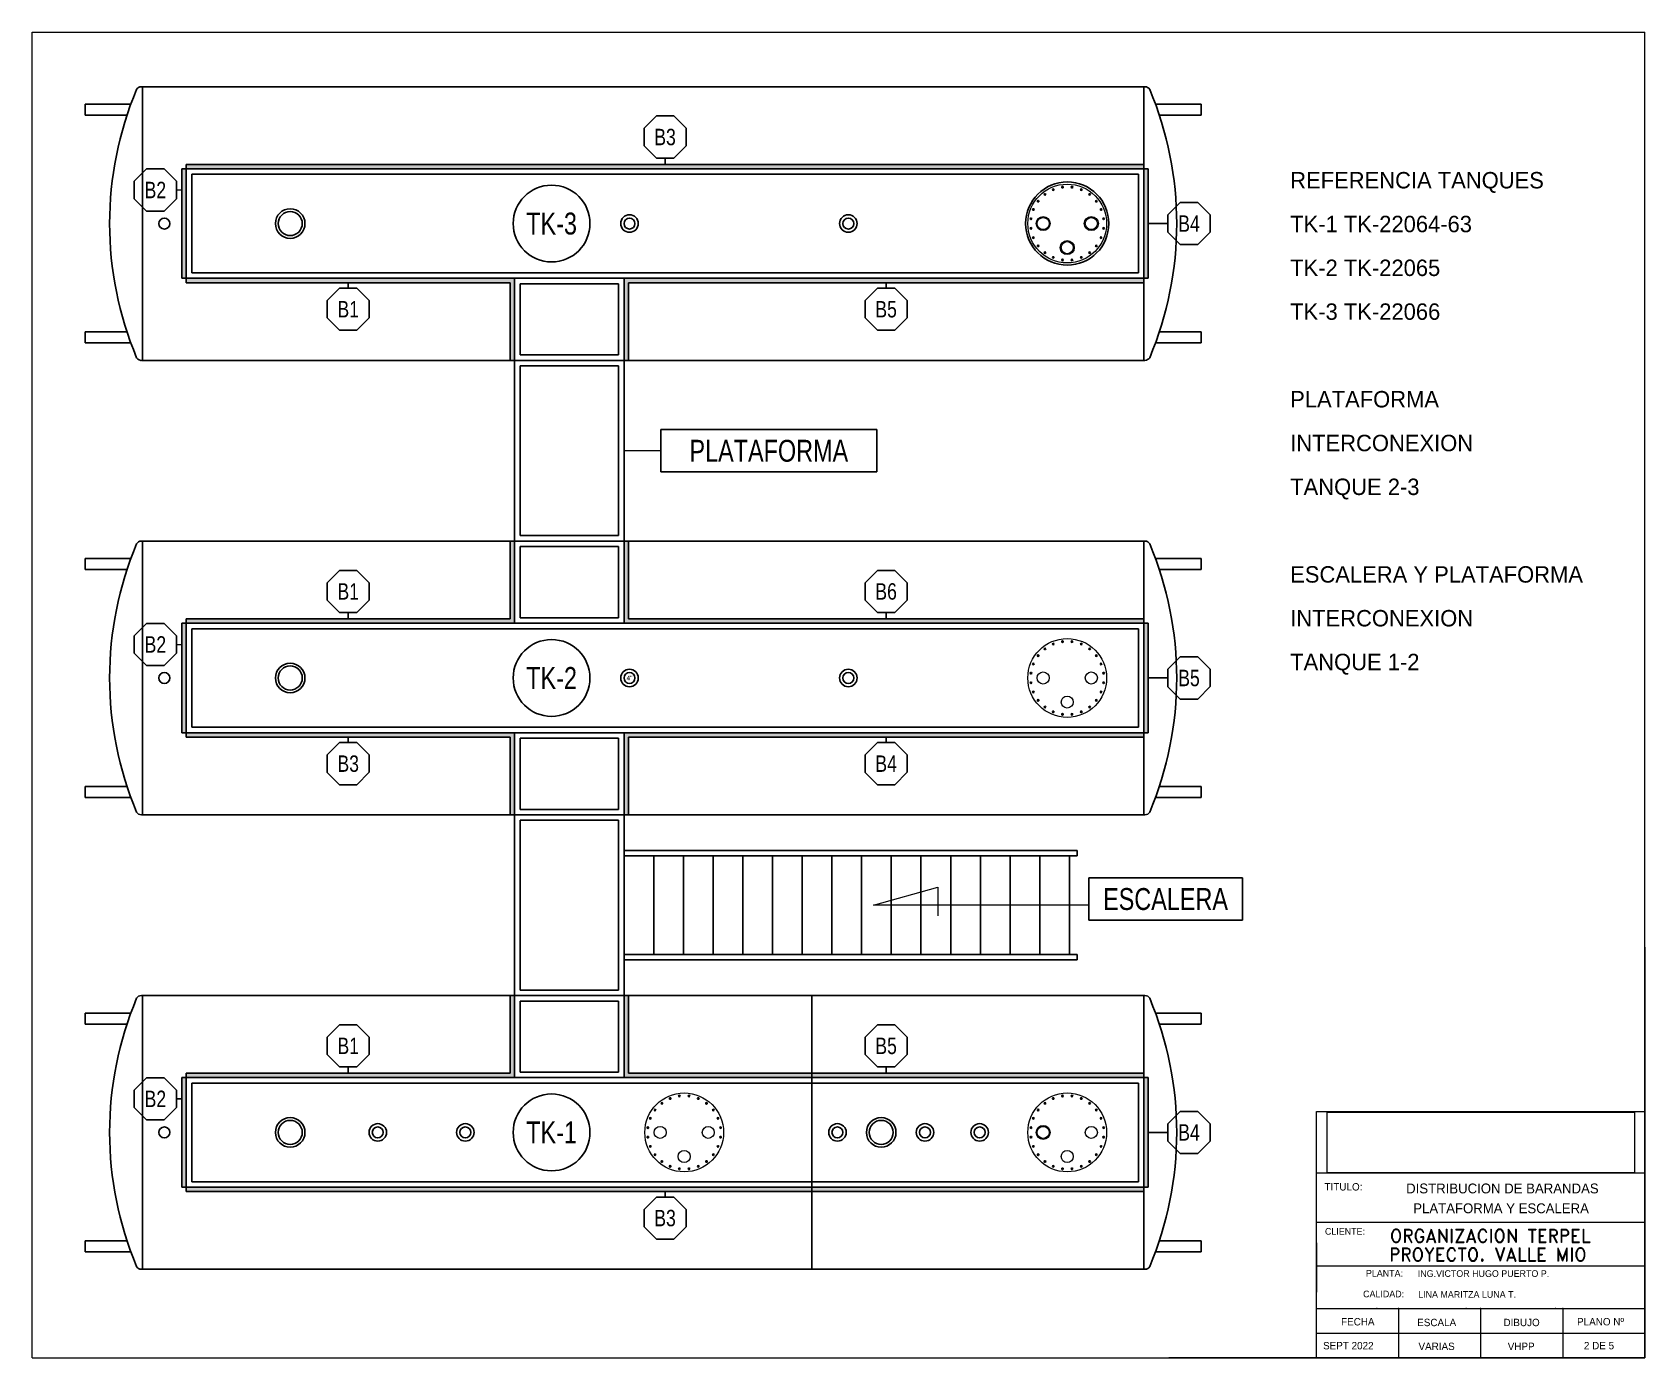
# Model space of a CAD drawing. Header units: millimetres. Extents: x 328839 to 396304, y 3800 to 39483.
# Drawn here: x 381570 to 396304, y 23347 to 35452 of the extents above; entities that cross this region are included whole.
import ezdxf
from ezdxf.enums import TextEntityAlignment as Align

# ---------------------------------------------------------------- set-up
doc = ezdxf.new("R2010")
doc.units = ezdxf.units.MM
for name, color, linetype, lineweight in [('COTA', 2, 'Continuous', 9), ('cotas', 2, 'Continuous', 13), ('FIBRA', 3, 'Continuous', 20), ('texto', 7, 'Continuous', 18)]:
    doc.layers.add(name, color=color, linetype=linetype, lineweight=lineweight)
doc.styles.add('ROMAND', font='romand')
picture_1 = doc.add_image_def('image1.jpg', size_in_pixel=(1415, 280))

msp = doc.modelspace()

# ---------------------------------------------------------------- hatches: boundary and pattern name
h = msp.add_hatch(color=6)
h.dxf.hatch_style = 1
h.paths.add_polyline_path([(391727.311, 34245.269), (382977.311, 34245.269), (382977.311, 34205.269), (391727.311, 34205.269)])
h.paths.add_polyline_path([(382937.311, 33205.269), (382977.311, 33205.269), (382977.311, 34205.269), (382937.311, 34205.269)])
h.paths.add_polyline_path([(385977.311, 33205.269), (382977.311, 33205.269), (382977.311, 33165.269), (385937.311, 33165.269), (385937.311, 32455.269), (385977.311, 32455.269)])
h = msp.add_hatch(color=6)
h.dxf.hatch_style = 1
h.paths.add_polyline_path([(387017.311, 33165.269), (391727.311, 33165.269), (391727.311, 33205.269), (386977.311, 33205.269), (386977.311, 32455.269), (387017.311, 32455.269)])
h.paths.add_polyline_path([(391767.311, 34205.269), (391727.311, 34205.269), (391727.311, 33205.269), (391767.311, 33205.269)])
h = msp.add_hatch(color=1)
h.dxf.hatch_style = 1
h.paths.add_polyline_path([(385977.311, 30805.269), (385937.311, 30805.269), (385937.311, 30095.269), (382977.311, 30095.269), (382977.311, 30055.269), (385977.311, 30055.269)])
h.paths.add_polyline_path([(387017.311, 30805.269), (386977.311, 30805.269), (386977.311, 30055.269), (391727.311, 30055.269), (391727.311, 30095.269), (387017.311, 30095.269)])
h.paths.add_polyline_path([(382977.311, 30055.269), (382937.311, 30055.269), (382937.311, 29055.269), (382977.311, 29055.269)])
h.paths.add_polyline_path([(385937.311, 29015.269), (385937.311, 28305.269), (385977.311, 28305.269), (385977.311, 29055.269), (382977.311, 29055.269), (382977.311, 29015.269)])
h.paths.add_polyline_path([(391767.311, 30055.269), (391727.311, 30055.269), (391727.311, 29055.269), (391767.311, 29055.269)])
h = msp.add_hatch(color=1)
h.dxf.hatch_style = 1
h.paths.add_polyline_path([(391727.311, 29015.269), (391727.311, 29055.269), (386977.311, 29055.269), (386977.311, 28305.269), (387017.311, 28305.269), (387017.311, 29015.269)])
h = msp.add_hatch(color=5)
h.dxf.hatch_style = 1
h.paths.add_polyline_path([(385937.311, 25945.269), (382977.311, 25945.269), (382977.311, 25905.269), (385977.311, 25905.269), (385977.311, 26655.269), (385937.311, 26655.269)])
h.paths.add_polyline_path([(382977.311, 25905.269), (382937.311, 25905.269), (382937.311, 24905.269), (382977.311, 24905.269)])
h = msp.add_hatch(color=5)
h.dxf.hatch_style = 1
h.paths.add_polyline_path([(388694.311, 24905.269), (382977.311, 24905.269), (382977.311, 24865.269), (388694.311, 24865.269)])
h.paths.add_polyline_path([(391727.311, 24905.269), (388694.311, 24905.269), (388694.311, 24865.269), (391727.311, 24865.269)])
h.paths.add_polyline_path([(391767.311, 25905.269), (391727.311, 25905.269), (391727.311, 24905.269), (391767.311, 24905.269)])
h.paths.add_polyline_path([(391727.311, 25945.269), (388694.311, 25945.269), (388694.311, 25905.269), (391727.311, 25905.269)])
h.paths.add_polyline_path([(388694.311, 25945.269), (387017.311, 25945.269), (387017.311, 26655.269), (386977.311, 26655.269), (386977.311, 25905.269), (388694.311, 25905.269)])

# ---------------------------------------------------------------- linework, layer by layer
for p, q in [((382577.311, 34955.269), (382567.311, 34955.269)), ((382577.311, 34955.269), (382577.311, 32455.269)), ((391727.311, 34955.269), (382577.311, 34955.269)), ((391727.311, 32455.269), (391727.311, 34955.269)), ((391727.311, 34955.269), (391737.311, 34955.269)), ((382470.943, 34795.269), (382052.311, 34795.269)), ((382052.311, 34795.269), (382052.311, 34695.269)), ((392252.311, 34795.269), (391833.68, 34795.269)), ((392252.311, 34795.269), (392252.311, 34695.269)), ((382436.143, 34695.269), (382052.311, 34695.269)), ((387160.064, 34575.296), (387272.68, 34687.912)), ((387272.68, 34687.912), (387431.943, 34687.912)), ((387431.943, 34687.912), (387544.559, 34575.296)), ((392252.311, 34695.269), (391868.48, 34695.269)), ((387160.064, 34416.034), (387160.064, 34575.296)), ((387544.559, 34575.296), (387544.559, 34416.361)), ((387272.68, 34303.418), (387160.064, 34416.034)), ((387544.559, 34416.361), (387431.943, 34303.418)), ((382502.817, 34091.234), (382615.433, 34203.85)), ((382615.433, 34203.85), (382774.696, 34203.85)), ((382774.696, 34203.85), (382887.311, 34091.234)), ((382937.311, 33205.269), (382937.311, 34205.269)), ((382977.311, 34205.269), (382937.311, 34205.269)), ((382977.311, 34245.269), (391727.311, 34245.269)), ((382977.311, 34245.269), (382977.311, 34205.269)), ((382977.311, 33205.269), (382977.311, 34205.269)), ((382977.311, 34205.269), (391727.311, 34205.269)), ((387431.943, 34303.418), (387272.68, 34303.418)), ((387352.311, 34303.418), (387352.311, 34253.418)), ((391727.311, 34245.269), (391727.311, 34205.269)), ((391727.311, 34205.269), (391727.311, 33205.269)), ((391727.311, 34205.269), (391767.311, 34205.269)), ((391767.311, 34205.269), (391767.311, 33205.269)), ((382502.817, 33931.971), (382502.817, 34091.234)), ((382887.311, 34091.234), (382887.311, 33932.298)), ((383027.311, 33255.269), (383027.311, 34155.269)), ((383027.311, 34155.269), (391677.311, 34155.269)), ((391677.311, 34155.269), (391677.311, 33255.269)), ((382615.433, 33819.355), (382502.817, 33931.971)), ((382887.311, 33932.298), (382774.696, 33819.355)), ((391947.558, 33784.901), (392060.174, 33897.516)), ((392060.174, 33897.516), (392219.437, 33897.516)), ((392219.437, 33897.516), (392332.052, 33784.901)), ((382774.696, 33819.355), (382615.433, 33819.355)), ((391947.558, 33625.638), (391947.558, 33784.901)), ((392332.052, 33784.901), (392332.052, 33625.965)), ((391947.558, 33705.269), (391767.311, 33705.269)), ((392060.174, 33513.022), (391947.558, 33625.638)), ((392332.052, 33625.965), (392219.437, 33513.022)), ((392219.437, 33513.022), (392060.174, 33513.022)), ((382937.311, 33205.269), (382977.311, 33205.269)), ((391727.311, 33205.269), (382977.311, 33205.269)), ((382977.311, 33205.269), (382977.311, 33165.269)), ((385937.311, 33165.269), (382977.311, 33165.269)), ((391677.311, 33255.269), (383027.311, 33255.269)), ((384457.311, 33115.269), (384457.311, 33165.269)), ((385937.311, 32455.269), (385937.311, 33165.269)), ((385977.311, 32455.269), (385977.311, 33205.269)), ((386027.311, 33155.269), (386927.311, 33155.269)), ((386027.311, 32505.269), (386027.311, 33155.269)), ((386927.311, 33155.269), (386927.311, 32505.269)), ((386977.311, 33205.269), (386977.311, 32455.269)), ((386977.311, 32455.269), (386977.311, 33205.269)), ((386977.311, 33205.269), (391727.311, 33205.269)), ((391727.311, 33165.269), (387017.311, 33165.269)), ((387017.311, 33165.269), (387017.311, 32455.269)), ((391727.311, 33165.269), (387017.311, 33165.269)), ((387017.311, 33165.269), (387017.311, 32455.269)), ((389372.311, 33115.269), (389372.311, 33165.269)), ((391727.311, 33205.269), (391767.311, 33205.269)), ((391727.311, 33205.269), (391727.311, 33165.269)), ((384265.064, 33002.653), (384377.68, 33115.269)), ((384377.68, 33115.269), (384536.943, 33115.269)), ((384536.943, 33115.269), (384649.559, 33002.653)), ((389180.064, 33002.653), (389292.68, 33115.269)), ((389292.68, 33115.269), (389451.943, 33115.269)), ((389451.943, 33115.269), (389564.559, 33002.653)), ((384265.064, 32843.391), (384265.064, 33002.653)), ((384649.559, 33002.653), (384649.559, 32843.718)), ((389180.064, 32843.391), (389180.064, 33002.653)), ((389564.559, 33002.653), (389564.559, 32843.718)), ((382436.143, 32715.269), (382052.311, 32715.269)), ((382052.311, 32715.269), (382052.311, 32615.269)), ((384377.68, 32730.775), (384265.064, 32843.391)), ((384536.943, 32730.775), (384377.68, 32730.775)), ((384649.559, 32843.718), (384536.943, 32730.775)), ((389292.68, 32730.775), (389180.064, 32843.391)), ((389451.943, 32730.775), (389292.68, 32730.775)), ((389564.559, 32843.718), (389451.943, 32730.775)), ((392252.311, 32715.269), (391868.48, 32715.269)), ((392252.311, 32715.269), (392252.311, 32615.269)), ((382470.943, 32615.269), (382052.311, 32615.269)), ((392252.311, 32615.269), (391833.68, 32615.269)), ((382577.311, 32455.269), (382567.311, 32455.269)), ((382577.311, 32455.269), (391727.311, 32455.269)), ((386977.311, 32455.269), (385977.311, 32455.269)), ((385977.311, 32455.269), (385977.311, 30805.269)), ((386927.311, 32505.269), (386027.311, 32505.269)), ((386977.311, 32455.269), (386977.311, 30805.269)), ((387017.311, 32455.269), (386977.311, 32455.269)), ((387017.311, 32455.269), (386977.311, 32455.269)), ((391727.311, 32455.269), (391737.311, 32455.269)), ((391727.311, 32455.269), (391737.311, 32455.269)), ((386927.311, 32406.279), (386027.311, 32406.279)), ((386027.311, 32406.279), (386027.311, 30855.269)), ((386927.311, 32406.279), (386927.311, 30855.269)), ((387313.741, 31823.06), (387313.741, 31437.478)), ((389287.373, 31823.06), (387313.741, 31823.06)), ((389287.373, 31437.478), (389287.373, 31823.06)), ((387313.741, 31437.478), (389287.373, 31437.478)), ((382577.311, 30805.269), (382567.311, 30805.269)), ((391727.311, 30805.269), (382577.311, 30805.269)), ((382577.311, 30805.269), (382577.311, 28305.269)), ((385937.311, 30805.269), (385937.311, 30095.269)), ((386977.311, 30805.269), (385977.311, 30805.269)), ((385977.311, 30805.269), (385977.311, 30055.269)), ((386927.311, 30855.269), (386027.311, 30855.269)), ((386977.311, 30055.269), (386977.311, 30805.269)), ((387017.311, 30805.269), (387017.311, 30095.269)), ((391727.311, 28305.269), (391727.311, 30805.269)), ((391727.311, 30805.269), (391737.311, 30805.269)), ((386927.311, 30755.269), (386027.311, 30755.269)), ((386027.311, 30755.269), (386027.311, 30105.269)), ((386927.311, 30105.269), (386927.311, 30755.269)), ((382470.943, 30645.269), (382052.311, 30645.269)), ((382052.311, 30645.269), (382052.311, 30545.269)), ((382436.143, 30545.269), (382052.311, 30545.269)), ((384265.064, 30425.296), (384377.68, 30537.912)), ((384377.68, 30537.912), (384536.943, 30537.912)), ((384536.943, 30537.912), (384649.559, 30425.296)), ((389180.064, 30425.296), (389292.68, 30537.912)), ((389292.68, 30537.912), (389451.943, 30537.912)), ((389451.943, 30537.912), (389564.559, 30425.296)), ((392252.311, 30645.269), (391833.68, 30645.269)), ((392252.311, 30545.269), (391868.48, 30545.269)), ((392252.311, 30645.269), (392252.311, 30545.269)), ((384265.064, 30266.034), (384265.064, 30425.296)), ((384649.559, 30425.296), (384649.559, 30266.361)), ((389180.064, 30266.034), (389180.064, 30425.296)), ((389564.559, 30425.296), (389564.559, 30266.361)), ((384377.68, 30153.418), (384265.064, 30266.034)), ((384649.559, 30266.361), (384536.943, 30153.418)), ((389292.68, 30153.418), (389180.064, 30266.034)), ((389564.559, 30266.361), (389451.943, 30153.418)), ((382977.311, 30095.269), (385937.311, 30095.269)), ((382977.311, 30095.269), (382977.311, 30055.269)), ((384536.943, 30153.418), (384377.68, 30153.418)), ((384457.311, 30153.418), (384457.311, 30103.418)), ((386027.311, 30105.269), (386927.311, 30105.269)), ((387017.311, 30095.269), (391727.311, 30095.269)), ((389451.943, 30153.418), (389292.68, 30153.418)), ((389372.311, 30153.418), (389372.311, 30103.418)), ((382502.817, 29941.234), (382615.433, 30053.85)), ((382502.817, 29781.971), (382502.817, 29941.234)), ((382615.433, 30053.85), (382774.696, 30053.85)), ((382774.696, 30053.85), (382887.311, 29941.234)), ((382887.311, 29941.234), (382887.311, 29782.298)), ((382937.311, 29055.269), (382937.311, 30055.269)), ((382977.311, 30055.269), (382937.311, 30055.269)), ((382977.311, 29055.269), (382977.311, 30055.269)), ((382977.311, 30055.269), (391727.311, 30055.269)), ((383027.311, 29105.269), (383027.311, 30005.269)), ((383027.311, 30005.269), (391677.311, 30005.269)), ((391677.311, 30005.269), (391677.311, 29105.269)), ((391727.311, 30055.269), (391727.311, 29055.269)), ((391727.311, 30055.269), (391767.311, 30055.269)), ((391767.311, 30055.269), (391767.311, 29055.269)), ((382615.433, 29669.355), (382502.817, 29781.971)), ((382887.311, 29782.298), (382774.696, 29669.355)), ((382774.696, 29669.355), (382615.433, 29669.355)), ((391947.558, 29634.901), (392060.174, 29747.516)), ((391947.558, 29475.638), (391947.558, 29634.901)), ((392060.174, 29747.516), (392219.437, 29747.516)), ((392219.437, 29747.516), (392332.052, 29634.901)), ((392332.052, 29634.901), (392332.052, 29475.965)), ((391947.558, 29555.269), (391767.311, 29555.269)), ((392060.174, 29363.022), (391947.558, 29475.638)), ((392332.052, 29475.965), (392219.437, 29363.022)), ((392219.437, 29363.022), (392060.174, 29363.022)), ((382937.311, 29055.269), (382977.311, 29055.269)), ((391727.311, 29055.269), (382977.311, 29055.269)), ((382977.311, 29055.269), (382977.311, 29015.269)), ((391677.311, 29105.269), (383027.311, 29105.269)), ((385977.311, 28305.269), (385977.311, 29055.269)), ((386977.311, 29055.269), (386977.311, 28305.269)), ((386977.311, 28305.269), (386977.311, 29055.269)), ((386977.311, 29055.269), (391727.311, 29055.269)), ((386977.311, 28305.269), (386977.311, 29055.269)), ((386977.311, 29055.269), (391727.311, 29055.269)), ((391727.311, 29015.269), (391727.311, 29055.269)), ((391727.311, 29055.269), (391767.311, 29055.269)), ((391727.311, 29015.269), (391727.311, 29055.269)), ((391727.311, 29055.269), (391727.311, 29015.269)), ((391727.311, 29055.269), (391727.311, 29015.269)), ((385937.311, 29015.269), (382977.311, 29015.269)), ((384265.064, 28852.653), (384377.68, 28965.269)), ((384377.68, 28965.269), (384536.943, 28965.269)), ((384457.311, 28965.269), (384457.311, 29015.269)), ((384536.943, 28965.269), (384649.559, 28852.653)), ((385937.311, 28305.269), (385937.311, 29015.269)), ((386027.311, 29005.269), (386927.311, 29005.269)), ((386027.311, 28355.269), (386027.311, 29005.269)), ((386927.311, 29005.269), (386927.311, 28355.269)), ((391727.311, 29015.269), (387017.311, 29015.269)), ((387017.311, 29015.269), (387017.311, 28305.269)), ((391727.311, 29015.269), (387017.311, 29015.269)), ((387017.311, 29015.269), (387017.311, 28305.269)), ((391727.311, 29015.269), (387017.311, 29015.269)), ((387017.311, 29015.269), (387017.311, 28305.269)), ((389180.064, 28852.653), (389292.68, 28965.269)), ((389292.68, 28965.269), (389451.943, 28965.269)), ((389372.311, 28965.269), (389372.311, 29015.269)), ((389451.943, 28965.269), (389564.559, 28852.653)), ((384265.064, 28693.391), (384265.064, 28852.653)), ((384649.559, 28852.653), (384649.559, 28693.718)), ((389180.064, 28693.391), (389180.064, 28852.653)), ((389564.559, 28852.653), (389564.559, 28693.718)), ((384377.68, 28580.775), (384265.064, 28693.391)), ((384649.559, 28693.718), (384536.943, 28580.775)), ((389292.68, 28580.775), (389180.064, 28693.391)), ((389564.559, 28693.718), (389451.943, 28580.775)), ((382436.143, 28565.269), (382052.311, 28565.269)), ((382052.311, 28565.269), (382052.311, 28465.269)), ((382470.943, 28465.269), (382052.311, 28465.269)), ((384536.943, 28580.775), (384377.68, 28580.775)), ((389451.943, 28580.775), (389292.68, 28580.775)), ((392252.311, 28465.269), (391833.68, 28465.269)), ((392252.311, 28565.269), (391868.48, 28565.269)), ((392252.311, 28565.269), (392252.311, 28465.269)), ((382577.311, 28305.269), (382567.311, 28305.269)), ((382577.311, 28305.269), (391727.311, 28305.269)), ((386977.311, 28305.269), (385977.311, 28305.269)), ((385977.311, 28305.269), (385977.311, 26655.269)), ((386927.311, 28355.269), (386027.311, 28355.269)), ((386977.311, 28305.269), (386977.311, 26655.269)), ((387017.311, 28305.269), (386977.311, 28305.269)), ((387017.311, 28305.269), (386977.311, 28305.269)), ((387017.311, 28305.269), (386977.311, 28305.269)), ((387017.311, 28305.269), (386977.311, 28305.269)), ((391727.311, 28305.269), (391737.311, 28305.269)), ((386927.311, 28255.269), (386027.311, 28255.269)), ((386027.311, 28255.269), (386027.311, 26705.269)), ((386927.311, 28255.269), (386927.311, 26705.269)), ((386977.311, 27980.269), (391119.311, 27980.269)), ((386977.311, 27930.269), (391119.311, 27930.269)), ((387248.661, 27930.269), (387248.661, 27030.269)), ((387520.011, 27930.269), (387520.011, 27030.269)), ((387791.361, 27930.269), (387791.361, 27030.269)), ((388062.711, 27930.269), (388062.711, 27030.269)), ((388334.061, 27930.269), (388334.061, 27030.269)), ((388605.411, 27930.269), (388605.411, 27030.269)), ((388876.761, 27930.269), (388876.761, 27030.269)), ((389148.111, 27930.269), (389148.111, 27030.269)), ((389419.461, 27930.269), (389419.461, 27030.269)), ((389690.811, 27930.269), (389690.811, 27030.269)), ((389962.161, 27930.269), (389962.161, 27030.269)), ((390233.511, 27930.269), (390233.511, 27030.269)), ((390504.861, 27930.269), (390504.861, 27030.269)), ((390776.211, 27930.269), (390776.211, 27030.269)), ((391047.561, 27930.269), (391047.561, 27030.269)), ((391119.311, 27980.269), (391119.311, 27930.269)), ((391223.057, 27729.359), (391223.057, 27343.777)), ((392627.547, 27729.359), (391223.057, 27729.359)), ((392627.547, 27343.777), (392627.547, 27729.359)), ((391223.057, 27343.777), (392627.547, 27343.777)), ((391119.311, 27030.269), (386977.311, 27030.269)), ((391119.311, 26980.269), (386977.311, 26980.269)), ((391119.311, 27030.269), (391119.311, 26980.269)), ((386927.311, 26705.269), (386027.311, 26705.269)), ((382577.311, 26655.269), (382567.311, 26655.269)), ((382577.311, 26655.269), (382577.311, 24155.269)), ((391727.311, 26655.269), (382577.311, 26655.269)), ((385937.311, 26655.269), (385937.311, 25945.269)), ((385937.311, 26655.269), (385977.311, 26655.269)), ((385937.311, 25945.269), (385937.311, 26655.269)), ((385937.311, 26655.269), (385977.311, 26655.269)), ((386977.311, 26655.269), (385977.311, 26655.269)), ((385977.311, 26655.269), (385977.311, 25905.269)), ((385977.311, 26655.269), (385977.311, 25905.269)), ((386927.311, 26605.269), (386027.311, 26605.269)), ((386027.311, 26605.269), (386027.311, 25955.269)), ((386927.311, 25955.269), (386927.311, 26605.269)), ((386977.311, 25905.269), (386977.311, 26655.269)), ((386977.311, 26655.269), (386977.311, 25905.269)), ((387017.311, 26655.269), (386977.311, 26655.269)), ((387017.311, 25945.269), (387017.311, 26655.269)), ((387017.311, 25945.269), (387017.311, 26655.269)), ((388694.311, 24155.269), (388694.311, 26655.269)), ((391727.311, 24155.269), (391727.311, 26655.269)), ((391727.311, 26655.269), (391737.311, 26655.269)), ((382470.943, 26495.269), (382052.311, 26495.269)), ((382052.311, 26495.269), (382052.311, 26395.269)), ((382436.143, 26395.269), (382052.311, 26395.269)), ((384265.064, 26275.296), (384377.68, 26387.912)), ((384377.68, 26387.912), (384536.943, 26387.912)), ((384536.943, 26387.912), (384649.559, 26275.296)), ((389180.064, 26275.296), (389292.68, 26387.912)), ((389292.68, 26387.912), (389451.943, 26387.912)), ((389451.943, 26387.912), (389564.559, 26275.296)), ((392252.311, 26495.269), (391833.68, 26495.269)), ((392252.311, 26395.269), (391868.48, 26395.269)), ((392252.311, 26495.269), (392252.311, 26395.269)), ((384265.064, 26116.034), (384265.064, 26275.296)), ((384649.559, 26275.296), (384649.559, 26116.361)), ((389180.064, 26116.034), (389180.064, 26275.296)), ((389564.559, 26275.296), (389564.559, 26116.361)), ((384377.68, 26003.418), (384265.064, 26116.034)), ((384649.559, 26116.361), (384536.943, 26003.418)), ((389292.68, 26003.418), (389180.064, 26116.034)), ((389564.559, 26116.361), (389451.943, 26003.418)), ((382977.311, 25945.269), (385937.311, 25945.269)), ((382977.311, 25945.269), (382977.311, 25905.269)), ((382977.311, 25905.269), (382977.311, 25945.269)), ((382977.311, 25945.269), (385937.311, 25945.269)), ((384536.943, 26003.418), (384377.68, 26003.418)), ((384457.311, 26003.418), (384457.311, 25953.418)), ((386027.311, 25955.269), (386927.311, 25955.269)), ((387017.311, 25945.269), (391727.311, 25945.269)), ((391727.311, 25945.269), (387017.311, 25945.269)), ((389451.943, 26003.418), (389292.68, 26003.418)), ((389372.311, 26003.418), (389372.311, 25953.418)), ((391727.311, 25945.269), (391727.311, 25905.269)), ((391727.311, 25905.269), (391727.311, 25945.269)), ((382502.817, 25791.234), (382615.433, 25903.85)), ((382502.817, 25631.971), (382502.817, 25791.234)), ((382615.433, 25903.85), (382774.696, 25903.85)), ((382774.696, 25903.85), (382887.311, 25791.234)), ((382887.311, 25791.234), (382887.311, 25632.298)), ((382937.311, 24905.269), (382937.311, 25905.269)), ((382977.311, 25905.269), (382937.311, 25905.269)), ((382977.311, 24905.269), (382977.311, 25905.269)), ((382977.311, 25905.269), (391727.311, 25905.269)), ((385977.311, 25905.269), (382977.311, 25905.269)), ((383027.311, 24955.269), (383027.311, 25855.269)), ((383027.311, 25855.269), (391677.311, 25855.269)), ((386977.311, 25905.269), (391727.311, 25905.269)), ((391677.311, 25855.269), (391677.311, 24955.269)), ((391727.311, 25905.269), (391727.311, 24905.269)), ((391727.311, 25905.269), (391767.311, 25905.269)), ((391767.311, 25905.269), (391767.311, 24905.269)), ((382887.311, 25711.766), (382937.311, 25711.766)), ((382615.433, 25519.355), (382502.817, 25631.971)), ((382774.696, 25519.355), (382615.433, 25519.355)), ((382887.311, 25632.298), (382774.696, 25519.355)), ((391947.558, 25484.901), (392060.174, 25597.516)), ((392060.174, 25597.516), (392219.437, 25597.516)), ((392219.437, 25597.516), (392332.052, 25484.901)), ((391947.558, 25405.269), (391767.311, 25405.269)), ((391947.558, 25325.638), (391947.558, 25484.901)), ((392332.052, 25484.901), (392332.052, 25325.965)), ((392060.174, 25213.022), (391947.558, 25325.638)), ((392219.437, 25213.022), (392060.174, 25213.022)), ((392332.052, 25325.965), (392219.437, 25213.022)), ((382937.311, 24905.269), (382977.311, 24905.269)), ((391727.311, 24905.269), (382977.311, 24905.269)), ((382977.311, 24905.269), (382977.311, 24865.269)), ((382977.311, 24865.269), (382977.311, 24905.269)), ((382977.311, 24905.269), (391727.311, 24905.269)), ((391677.311, 24955.269), (383027.311, 24955.269)), ((391727.311, 24865.269), (391727.311, 24905.269)), ((391727.311, 24905.269), (391767.311, 24905.269)), ((391727.311, 24905.269), (391727.311, 24865.269)), ((391727.311, 24865.269), (382977.311, 24865.269)), ((391727.311, 24865.269), (382977.311, 24865.269)), ((387160.064, 24702.653), (387272.68, 24815.269)), ((387272.68, 24815.269), (387431.943, 24815.269)), ((387352.311, 24815.269), (387352.311, 24865.269)), ((387431.943, 24815.269), (387544.559, 24702.653)), ((387160.064, 24543.391), (387160.064, 24702.653)), ((387544.559, 24702.653), (387544.559, 24543.718)), ((387272.68, 24430.775), (387160.064, 24543.391)), ((387544.559, 24543.718), (387431.943, 24430.775)), ((382436.143, 24415.269), (382052.311, 24415.269)), ((382052.311, 24415.269), (382052.311, 24315.269)), ((382470.943, 24315.269), (382052.311, 24315.269)), ((387431.943, 24430.775), (387272.68, 24430.775)), ((392252.311, 24315.269), (391833.68, 24315.269)), ((392252.311, 24415.269), (391868.48, 24415.269)), ((392252.311, 24415.269), (392252.311, 24315.269)), ((382577.311, 24155.269), (382567.311, 24155.269)), ((382577.311, 24155.269), (391727.311, 24155.269)), ((391727.311, 24155.269), (391737.311, 24155.269))]:
    msp.add_line(p, q)
at = {"lineweight": 9}
for p, q in [((396304.082, 27097.478), (396304.082, 23347.478)), ((393305.515, 25597.478), (396304.082, 25597.478)), ((393305.515, 23347.478), (393305.515, 25597.478)), ((393305.515, 25034.978), (396304.082, 25034.978)), ((393305.515, 24584.978), (396304.082, 24584.978)), ((393305.515, 24397.478), (393305.515, 23947.478)), ((393305.515, 24187.998), (396304.082, 24187.998)), ((393305.515, 23647.478), (393305.515, 23947.478)), ((393305.515, 23797.478), (396304.082, 23797.478)), ((394055.157, 23797.478), (394055.157, 23347.478)), ((394804.799, 23797.478), (394804.799, 23347.478)), ((395554.441, 23797.478), (395554.441, 23347.478)), ((393305.515, 23347.478), (393305.515, 23647.478)), ((393305.515, 23572.478), (396304.082, 23572.478)), ((396304.082, 23347.478), (391954.082, 23347.478)), ((396304.082, 23347.478), (391954.082, 23347.478)), ((392555.515, 23347.478), (393305.515, 23347.478)), ((392555.515, 23347.478), (393305.515, 23347.478))]:
    msp.add_line(p, q, dxfattribs=at)
for centre, radius in [((386315.515, 33705.269), 350.76), ((391027.311, 33705.269), 380), ((390983.585, 34037.403), 7), ((391071.038, 34037.403), 7), ((390761.538, 33909.204), 7), ((390823.376, 33971.043), 7), ((390899.112, 34014.769), 7), ((391155.51, 34014.769), 7), ((391231.246, 33971.043), 7), ((391293.085, 33909.204), 7), ((382777.311, 33705.269), 50), ((383927.311, 33705.269), 135), ((383927.311, 33705.269), 110), ((387027.311, 33705.269), 80), ((387027.311, 33705.269), 50), ((389027.311, 33705.269), 80), ((389027.311, 33705.269), 50), ((390695.177, 33748.995), 7), ((390717.812, 33833.468), 7), ((391336.811, 33833.468), 7), ((391359.445, 33748.995), 7), ((390695.177, 33661.543), 7), ((391359.445, 33661.543), 7), ((390717.812, 33577.07), 7), ((390761.538, 33501.334), 7), ((390823.376, 33439.496), 7), ((391231.246, 33439.496), 7), ((391293.085, 33501.334), 7), ((391336.811, 33577.07), 7), ((390899.112, 33395.769), 7), ((390983.585, 33373.135), 7), ((391071.038, 33373.135), 7), ((391155.51, 33395.769), 7), ((386315.515, 29555.269), 350.76), ((390761.538, 29759.204), 7), ((390823.376, 29821.043), 7), ((390899.112, 29864.769), 7), ((390983.585, 29887.403), 7), ((391071.038, 29887.403), 7), ((391155.51, 29864.769), 7), ((391231.246, 29821.043), 7), ((391293.085, 29759.204), 7), ((383927.311, 29555.269), 135), ((383927.311, 29555.269), 110), ((387027.311, 29555.269), 80), ((389027.311, 29555.269), 80), ((390717.812, 29683.468), 7), ((391336.811, 29683.468), 7), ((382777.311, 29555.269), 50), ((387027.311, 29555.269), 50), ((389027.311, 29555.269), 50), ((390695.177, 29598.995), 7), ((390695.177, 29511.543), 7), ((391359.445, 29598.995), 7), ((391359.445, 29511.543), 7), ((390717.812, 29427.07), 7), ((390761.538, 29351.334), 7), ((391293.085, 29351.334), 7), ((391336.811, 29427.07), 7), ((390823.376, 29289.496), 7), ((390899.112, 29245.769), 7), ((390983.585, 29223.135), 7), ((391071.038, 29223.135), 7), ((391155.51, 29245.769), 7), ((391231.246, 29289.496), 7), ((386315.515, 25405.269), 350.76), ((387323.376, 25671.043), 7), ((387399.112, 25714.769), 7), ((387483.585, 25737.403), 7), ((387571.038, 25737.403), 7), ((387655.51, 25714.769), 7), ((387731.246, 25671.043), 7), ((390823.376, 25671.043), 7), ((390899.112, 25714.769), 7), ((390983.585, 25737.403), 7), ((391071.038, 25737.403), 7), ((391155.51, 25714.769), 7), ((391231.246, 25671.043), 7), ((383927.311, 25405.269), 135), ((383927.311, 25405.269), 110), ((387217.812, 25533.468), 7), ((387261.538, 25609.204), 7), ((387793.085, 25609.204), 7), ((387836.811, 25533.468), 7), ((389327.311, 25405.269), 135), ((389327.311, 25405.269), 110), ((390717.812, 25533.468), 7), ((390761.538, 25609.204), 7), ((391293.085, 25609.204), 7), ((391336.811, 25533.468), 7), ((382777.311, 25405.269), 50), ((384727.311, 25405.269), 80), ((384727.311, 25405.269), 50), ((385527.311, 25405.269), 80), ((385527.311, 25405.269), 50), ((387195.177, 25448.995), 7), ((387195.177, 25361.543), 7), ((387859.445, 25448.995), 7), ((387859.445, 25361.543), 7), ((388927.311, 25405.269), 80), ((388927.311, 25405.269), 50), ((389727.311, 25405.269), 80), ((389727.311, 25405.269), 50), ((390227.311, 25405.269), 80), ((390227.311, 25405.269), 50), ((390695.177, 25448.995), 7), ((390695.177, 25361.543), 7), ((391359.445, 25448.995), 7), ((391359.445, 25361.543), 7), ((387217.812, 25277.07), 7), ((387261.538, 25201.334), 7), ((387793.085, 25201.334), 7), ((387836.811, 25277.07), 7), ((390717.812, 25277.07), 7), ((390761.538, 25201.334), 7), ((391293.085, 25201.334), 7), ((391336.811, 25277.07), 7), ((387323.376, 25139.496), 7), ((387399.112, 25095.769), 7), ((387483.585, 25073.135), 7), ((387571.038, 25073.135), 7), ((387655.51, 25095.769), 7), ((387731.246, 25139.496), 7), ((390823.376, 25139.496), 7), ((390899.112, 25095.769), 7), ((390983.585, 25073.135), 7), ((391071.038, 25073.135), 7), ((391155.51, 25095.769), 7), ((391231.246, 25139.496), 7)]:
    msp.add_circle(centre, radius)
for centre, radius in [((391027.311, 33705.269), 360), ((390807.311, 33705.269), 64), ((390807.311, 33705.269), 55), ((391247.311, 33705.269), 64), ((391247.311, 33705.269), 55), ((391027.311, 33485.269), 64), ((391027.311, 33485.269), 55), ((391027.311, 29555.269), 360), ((390807.311, 29555.269), 55), ((391247.311, 29555.269), 55), ((391027.311, 29335.269), 55), ((387527.311, 25405.269), 360), ((391027.311, 25405.269), 360), ((387307.311, 25405.269), 55), ((387747.311, 25405.269), 55), ((390807.311, 25405.269), 64), ((390807.311, 25405.269), 55), ((391247.311, 25405.269), 55), ((387527.311, 25185.269), 55), ((391027.311, 25185.269), 55)]:
    msp.add_circle(centre, radius, dxfattribs=at)
for centre, radius, start, end in [((385442.073, 33705.269), 3164.761, 157.2273815, 202.7726185), ((382567.311, 34905.269), 50, 90, 150), ((391734.235, 34899.941), 55.413, 33.1822184, 86.8177816), ((388862.55, 33705.269), 3164.761, 337.2273815, 22.7726185), ((382567.311, 32505.269), 50, 210, 281.536959), ((391734.235, 32510.597), 55.413, 273.1822184, 326.8177816), ((382567.311, 30755.269), 50, 90, 150), ((391736.656, 30754.135), 51.139, 30.7338587, 89.2661413), ((385442.073, 29555.269), 3164.761, 157.2273815, 202.7726185), ((388862.55, 29555.269), 3164.761, 337.2273815, 22.7726185), ((382567.311, 28355.269), 50, 210, 270), ((391737.311, 28355.269), 50, 270, 330), ((385442.073, 25405.269), 3164.761, 157.2273815, 202.7726185), ((382567.311, 26605.269), 50, 90, 150), ((391737.311, 26605.269), 50, 30, 90), ((388862.55, 25405.269), 3164.761, 337.2273815, 22.7726185), ((382567.311, 24205.269), 50, 210, 270), ((391737.311, 24205.269), 50, 270, 330)]:
    msp.add_arc(centre, radius, start, end)
for p in [(393857.207, 23797.478), (394672.832, 23797.478), (395488.457, 23797.478)]:
    msp.add_point(p, dxfattribs=at)
at = {"layer": 'COTA'}
for p, q in [((382887.311, 34011.766), (382937.311, 34011.766)), ((387313.741, 31630.269), (386977.311, 31630.269)), ((382887.311, 29861.766), (382937.311, 29861.766)), ((389256.487, 27480.269), (389843.807, 27646.156)), ((389843.807, 27646.156), (389843.807, 27382.045)), ((391223.057, 27480.269), (389256.487, 27480.269))]:
    msp.add_line(p, q, dxfattribs=at)
at = {"layer": 'cotas', "lineweight": 9}
for p in [(394055.157, 23797.478), (394804.799, 23797.478), (395554.441, 23797.478)]:
    msp.add_point(p, dxfattribs=at)
at = {"layer": 'FIBRA', "lineweight": 9}
for p, q in [((381570.184, 35452.216), (396304.082, 35452.216)), ((381570.184, 23347.478), (381570.184, 35452.216)), ((396304.082, 23347.478), (396304.082, 35452.216)), ((381570.184, 23347.478), (396304.082, 23347.478))]:
    msp.add_line(p, q, dxfattribs=at)

# ---------------------------------------------------------------- texts
at = {"lineweight": 9, "width": 0.8}
for s, height, p in [('B3', 150, (387352.311, 34495.665)), ('B2', 150, (382695.064, 34011.602)), ('TK-3', 200, (386315.515, 33705.269)), ('B4', 150, (392139.805, 33705.269)), ('B1', 150, (384457.311, 32923.022)), ('B5', 150, (389372.311, 32923.022)), ('PLATAFORMA', 200, (388300.557, 31630.269)), ('B1', 150, (384457.311, 30345.665)), ('B6', 150, (389372.311, 30345.665)), ('B2', 150, (382695.064, 29861.602)), ('TK-2', 200, (386315.515, 29555.269)), ('B5', 150, (392139.805, 29555.269)), ('4"', 45, (387027.311, 29555.269)), ('B3', 150, (384457.311, 28773.022)), ('B4', 150, (389372.311, 28773.022)), ('ESCALERA', 200, (391925.302, 27536.568)), ('B1', 150, (384457.311, 26195.665)), ('B5', 150, (389372.311, 26195.665)), ('B2', 150, (382695.064, 25711.602)), ('TK-1', 200, (386315.515, 25405.269)), ('B4', 150, (392139.805, 25405.269)), ('B3', 150, (387352.311, 24623.022))]:
    msp.add_text(s, height=height, dxfattribs=at).set_placement(p, align=Align.MIDDLE_CENTER)
at = {"lineweight": 9}
for s, height, p in [('TITULO:', 67.5, (393551.265, 24874.761)), ('DISTRIBUCION DE BARANDAS', 90, (395003.402, 24848.452)), ('PLATAFORMA Y ESCALERA ', 90, (395007.947, 24667.101))]:
    msp.add_text(s, height=height, dxfattribs=at).set_placement(p, align=Align.CENTER)
for s, height, p in [('CLIENTE:', 60.75, (393382.128, 24471.139)), ('PLANTA: ', 60.75, (393756.423, 24088.337)), ('ING.VICTOR HUGO PUERTO P.', 60.75, (394230.404, 24085.685)), ('CALIDAD:', 60.75, (393730.72, 23899.29)), ('LINA MARITZA LUNA T. ', 60.75, (394234.058, 23895.139)), ('FECHA', 67.5, (393529.201, 23642.405)), ('ESCALA', 67.5, (394224.833, 23635.871)), ('DIBUJO', 67.5, (395013.114, 23635.871)), ('PLANO Nº', 67.5, (395685.687, 23642.739)), ('SEPT 2022', 67.5, (393364.669, 23424.059)), ('VARIAS', 67.5, (394236.54, 23417.524)), ('VHPP', 67.5, (395052.138, 23417.524)), ('2 DE 5', 67.5, (395748.125, 23424.392))]:
    msp.add_text(s, height=height, dxfattribs=at).set_placement(p)
at = {"lineweight": 9, "style": 'ROMAND'}
for s, p in [('ORGANIZACION TERPEL', (393975.954, 24400.245)), ('PROYECTO. VALLE MIO', (393968.391, 24230.61))]:
    msp.add_text(s, height=120, dxfattribs=at).set_placement(p)
at = {"layer": 'texto', "lineweight": 9}
for s, p in [('REFERENCIA TANQUES', (393064.29, 34026.159)), ('TK-1 TK-22064-63', (393064.29, 33626.159)), ('TK-2 TK-22065', (393064.29, 33226.159)), ('TK-3 TK-22066', (393064.29, 32826.159)), ('PLATAFORMA', (393064.29, 32026.159)), ('INTERCONEXION', (393064.29, 31626.159)), ('TANQUE 2-3', (393064.29, 31226.159)), ('ESCALERA Y PLATAFORMA ', (393064.29, 30426.159)), ('INTERCONEXION', (393064.29, 30026.159)), ('TANQUE 1-2', (393064.29, 29626.159))]:
    msp.add_text(s, height=150, dxfattribs=at).set_placement(p)

# ---------------------------------------------------------------- pictures from other files: only their frames are drawn
at = {"layer": 'COTA'}
image = msp.add_image(picture_1, insert=(393401.5, 25034.978), size_in_units=(2809.213, 555.887), dxfattribs=at)
image.dxf.flags = 7

doc.saveas('drawing.dxf')
